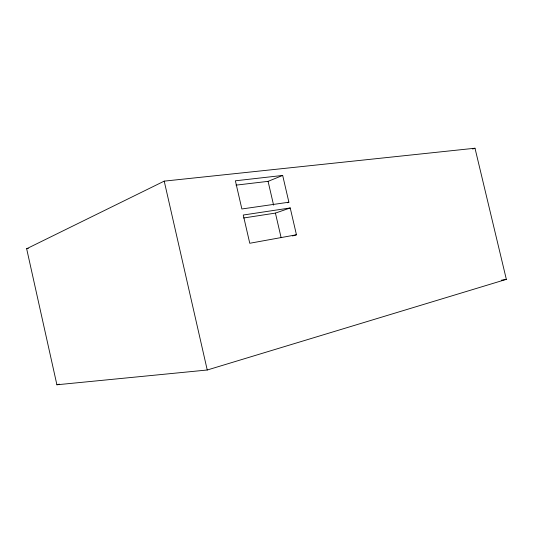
<?xml version="1.0" encoding="UTF-8"?>
<svg xmlns="http://www.w3.org/2000/svg" width="533" height="533" viewBox="0 0 533 533"><rect width="100%" height="100%" fill="white"/><g stroke="black" fill="none" stroke-linecap="round" stroke-linejoin="round"><path stroke-width="0.8" d="M26.65 248.738L164.217 181.133L474.996 148.221L506.35 279.359L207.244 370.009L56.904 384.779L26.65 248.738L28.296 248.485M236.026 185.138L268.079 181.353L282.677 175.437L288.893 202.207L287.34 202.76M243.588 217.99L275.428 213.093L290.225 207.95L296.455 234.786L292.517 235.966M472.631 149.027L474.996 148.221M56.904 384.779L59.31 384.12M296.455 234.786L249.77 243.268L243.261 215.026L290.225 207.95M501.44 280.198L506.35 279.359M288.893 202.207L241.869 208.976L235.379 180.8L282.677 175.437M268.079 181.353L273.582 205.112M275.428 213.093L281.124 237.698M164.217 181.133L207.244 370.009"/></g></svg>
